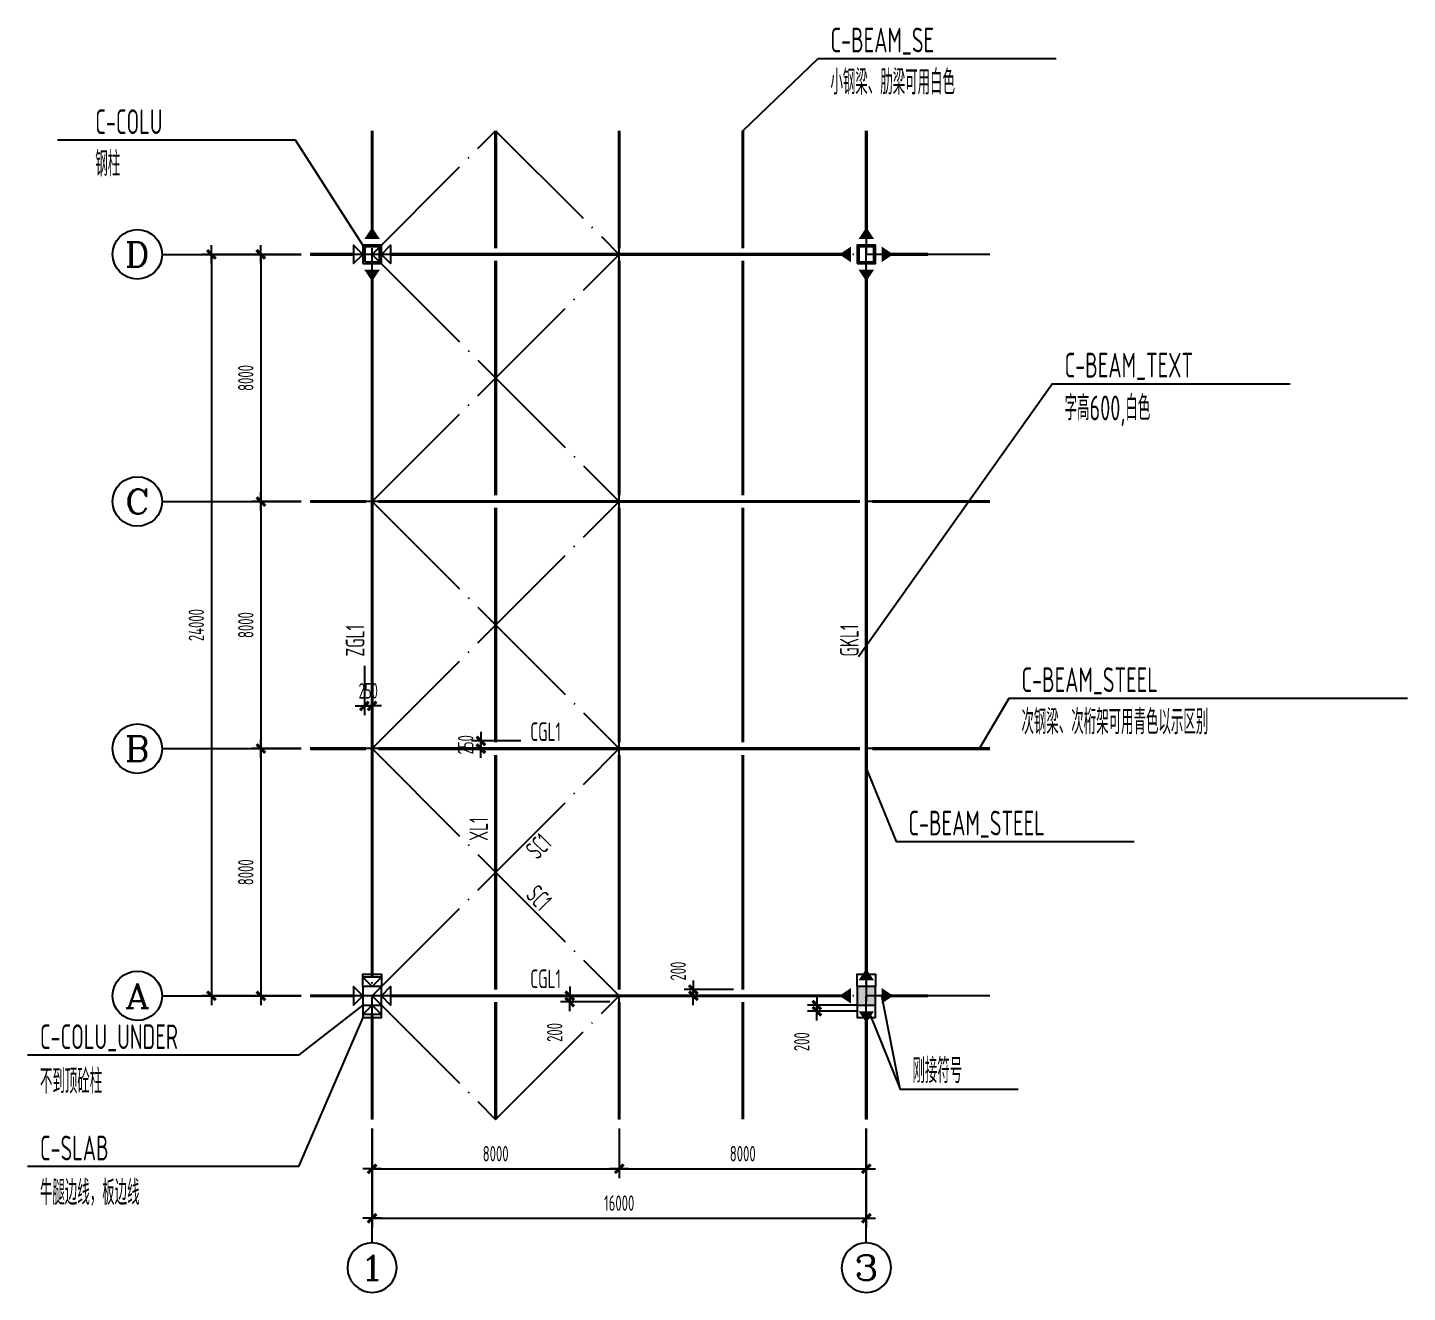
# Model space of a CAD drawing. Extents: x -469675 to 2400000, y -476501 to 2085364.
# Drawn here: x 335231 to 379902, y -112030 to -71088 of the extents above; entities that cross this region are included whole.
import ezdxf
from ezdxf.enums import TextEntityAlignment as Align

# ---------------------------------------------------------------- set-up
doc = ezdxf.new("R2010")
doc.units = 0
doc.header["$LTSCALE"] = 1000
doc.header["$MEASUREMENT"] = 0
for name, pattern in [('DASH', [0.35, 0.25, -0.1]), ('DOTE', [2.42, 2, -0.2, 0.02, -0.2]), ('PHANTOM2', [1.25, 0.625, -0.125, 0.125, -0.125, 0.125, -0.125])]:
    doc.linetypes.add(name, pattern=pattern)
doc.layers.get('0').update_dxf_attribs({"linetype": 'CONTINUOUS', "lineweight": 20})
doc.layers.get('Defpoints').update_dxf_attribs({"linetype": 'CONTINUOUS'})
for name, color, linetype in [('C-AXIS_DIM', 3, 'CONTINUOUS'), ('C-AXIS_DOTE', 1, 'DOTE'), ('C-BEAM_SE', 3, 'DASH'), ('C-BEAM_STEEL', 4, 'PHANTOM2'), ('C-BEAM_TEXT', 200, 'CONTINUOUS'), ('C-COLU', 2, 'CONTINUOUS'), ('C-COLU_HATCH', 253, 'CONTINUOUS'), ('C-COLU_UNDER', 6, 'DASH'), ('C-SLAB', 7, 'CONTINUOUS'), ('C-STEEL_BRACE', 2, 'DOTE')]:
    doc.layers.add(name, color=color, linetype=linetype)
doc.layers.add('C-注释', color=30, linetype='CONTINUOUS', plot=False)
doc.styles.add('COMPLEX', font='complex.shx', dxfattribs={"bigfont": 'gbhzfs.shx'})
doc.styles.add('DIM_FONT', font='gbxwxt.shx', dxfattribs={"width": 0.7, "bigfont": 'gbhzfs.shx'})
doc.styles.add('GBSTYLE', font='gbxwxt.shx', dxfattribs={"width": 0.7, "bigfont": 'gbhzfs.shx'})
doc.dimstyles.new('XB DIMN200', dxfattribs={"dimscale": 2, "dimtxt": 250, "dimasz": 1, "dimexe": 150, "dimexo": 150, "dimgap": 120, "dimtad": 1, "dimdec": 0, "dimzin": 0, "dimdsep": 46, "dimtxsty": 'DIM_FONT', "dimblk": '_dimx', "dimcen": 0.09, "dimclrd": 3, "dimclre": 3, "dimclrt": 7, "dimazin": 0, "dimtfac": 1, "dimtdec": 0, "dimtix": 1, "dimtmove": 2, "dimatfit": 3, "dimldrblk": '_dimx', "dimfxl": 0, "dimtolj": 1, "dimtzin": 0, "dimarcsym": 0})

# ---------------------------------------------------------------- blocks, each defined once
blk = doc.blocks.new('_dimx')
blk.add_line((-150, 0), (150, 0))
at = {"const_width": 50}
blk.add_lwpolyline([(-70, -70), (70, 70)], dxfattribs=at)
blk = doc.blocks.new('*D331')
at = {"layer": 'C-AXIS_DIM', "color": 3, "lineweight": -2, "ltscale": 2, "transparency": 16777216}
for p, q in [((354384, -106729), (354384, -108329)), ((362384, -106729), (362384, -108329)), ((354386, -108029), (362382, -108029))]:
    blk.add_line(p, q, dxfattribs=at)
at = {"layer": 'Defpoints', "color": 0, "ltscale": 2, "transparency": 16777216}
for p in [(354384, -106429), (362384, -106429), (362384, -108029)]:
    blk.add_point(p, dxfattribs=at)
at = {"layer": 'C-AXIS_DIM', "color": 3, "lineweight": -2, "ltscale": 2, "transparency": 16777216, "xscale": 2, "yscale": 2, "zscale": 2, "rotation": 180}
blk.add_blockref('_dimx', (354384, -108029), dxfattribs=at)
at = {"layer": 'C-AXIS_DIM', "color": 3, "lineweight": -2, "ltscale": 2, "transparency": 16777216, "xscale": 2, "yscale": 2, "zscale": 2}
blk.add_blockref('_dimx', (362384, -108029), dxfattribs=at)
at = {"layer": 'C-AXIS_DIM', "color": 7, "ltscale": 2, "transparency": 16777216, "insert": (358384, -107539), "char_height": 500, "attachment_point": 5, "style": 'DIM_FONT'}
blk.add_mtext('\\A1;8000', dxfattribs=at)
blk = doc.blocks.new('*D332')
at = {"layer": 'C-AXIS_DIM', "color": 3, "lineweight": -2, "ltscale": 2, "transparency": 16777216}
for p, q in [((346384, -106729), (346384, -108329)), ((354384, -106729), (354384, -108329)), ((346386, -108029), (354382, -108029))]:
    blk.add_line(p, q, dxfattribs=at)
at = {"layer": 'Defpoints', "color": 0, "ltscale": 2, "transparency": 16777216}
for p in [(346384, -106429), (354384, -106429), (354384, -108029)]:
    blk.add_point(p, dxfattribs=at)
at = {"layer": 'C-AXIS_DIM', "color": 3, "lineweight": -2, "ltscale": 2, "transparency": 16777216, "xscale": 2, "yscale": 2, "zscale": 2, "rotation": 180}
blk.add_blockref('_dimx', (346384, -108029), dxfattribs=at)
at = {"layer": 'C-AXIS_DIM', "color": 3, "lineweight": -2, "ltscale": 2, "transparency": 16777216, "xscale": 2, "yscale": 2, "zscale": 2}
blk.add_blockref('_dimx', (354384, -108029), dxfattribs=at)
at = {"layer": 'C-AXIS_DIM', "color": 7, "ltscale": 2, "transparency": 16777216, "insert": (350384, -107539), "char_height": 500, "attachment_point": 5, "style": 'DIM_FONT'}
blk.add_mtext('\\A1;8000', dxfattribs=at)
blk = doc.blocks.new('刚接符号')
at = {"layer": 'C-BEAM_STEEL', "color": 0}
blk.add_lwpolyline([(0, 0, 250, 50, 0), (150, 0, 50, 50, 0)], format="xyseb", dxfattribs=at)
blk = doc.blocks.new('*D333')
at = {"layer": 'C-注释', "color": 3, "lineweight": -2, "ltscale": 2, "transparency": 16777216}
for p, q in [((346134, -91747), (346134, -93347)), ((346384, -91747), (346384, -93347)), ((346132, -93047), (346130, -93047)), ((346134, -93047), (346384, -93047)), ((346386, -93047), (346388, -93047))]:
    blk.add_line(p, q, dxfattribs=at)
at = {"layer": 'Defpoints', "color": 0, "ltscale": 2, "transparency": 16777216}
for p in [(346134, -91447), (346384, -91447), (346384, -93047)]:
    blk.add_point(p, dxfattribs=at)
at = {"layer": 'C-注释', "color": 3, "lineweight": -2, "ltscale": 2, "transparency": 16777216, "xscale": 2, "yscale": 2, "zscale": 2}
blk.add_blockref('_dimx', (346134, -93047), dxfattribs=at)
at = {"layer": 'C-注释', "color": 3, "lineweight": -2, "ltscale": 2, "transparency": 16777216, "xscale": 2, "yscale": 2, "zscale": 2, "rotation": 180}
blk.add_blockref('_dimx', (346384, -93047), dxfattribs=at)
at = {"layer": 'C-注释', "color": 7, "ltscale": 2, "transparency": 16777216, "insert": (346259, -92557), "char_height": 500, "attachment_point": 5, "style": 'DIM_FONT'}
blk.add_mtext('\\A1;250', dxfattribs=at)
blk = doc.blocks.new('*D334')
at = {"layer": 'C-注释', "color": 3, "lineweight": -2, "ltscale": 2, "transparency": 16777216}
for p, q in [((351204, -94179), (349604, -94179)), ((349904, -94177), (349904, -94175)), ((349904, -94179), (349904, -94429)), ((351204, -94429), (349604, -94429)), ((349904, -94431), (349904, -94433))]:
    blk.add_line(p, q, dxfattribs=at)
at = {"layer": 'Defpoints', "color": 0, "ltscale": 2, "transparency": 16777216}
for p in [(351504, -94179), (349904, -94429), (351504, -94429)]:
    blk.add_point(p, dxfattribs=at)
at = {"layer": 'C-注释', "color": 3, "lineweight": -2, "ltscale": 2, "transparency": 16777216, "xscale": 2, "yscale": 2, "zscale": 2}
for p, rotation in [((349904, -94179), 270), ((349904, -94429), 90)]:
    blk.add_blockref('_dimx', p, dxfattribs=dict(at, rotation=rotation))
at = {"layer": 'C-注释', "color": 7, "ltscale": 2, "transparency": 16777216, "insert": (349414, -94304), "char_height": 500, "attachment_point": 5, "rotation": 90, "style": 'DIM_FONT'}
blk.add_mtext('\\A1;250', dxfattribs=at)
blk = doc.blocks.new('*D335')
at = {"layer": 'C-注释', "color": 3, "lineweight": -2, "ltscale": 2, "transparency": 16777216}
for p, q in [((358084, -102229), (356484, -102229)), ((356784, -102227), (356784, -102225)), ((356784, -102229), (356784, -102429)), ((358084, -102429), (356484, -102429)), ((356784, -102431), (356784, -102433))]:
    blk.add_line(p, q, dxfattribs=at)
at = {"layer": 'Defpoints', "color": 0, "ltscale": 2, "transparency": 16777216}
for p in [(358384, -102229), (356784, -102429), (358384, -102429)]:
    blk.add_point(p, dxfattribs=at)
at = {"layer": 'C-注释', "color": 3, "lineweight": -2, "ltscale": 2, "transparency": 16777216, "xscale": 2, "yscale": 2, "zscale": 2}
for p, rotation in [((356784, -102229), 270), ((356784, -102429), 90)]:
    blk.add_blockref('_dimx', p, dxfattribs=dict(at, rotation=rotation))
at = {"layer": 'C-注释', "color": 7, "ltscale": 2, "transparency": 16777216, "insert": (356294, -101629), "char_height": 500, "attachment_point": 5, "rotation": 90, "style": 'DIM_FONT'}
blk.add_mtext('\\A1;200', dxfattribs=at)
blk = doc.blocks.new('*D336')
at = {"layer": 'C-注释', "color": 3, "lineweight": -2, "ltscale": 2, "transparency": 16777216}
for p, q in [((354084, -102429), (352484, -102429)), ((354084, -102629), (352484, -102629)), ((352784, -102427), (352784, -102425)), ((352784, -102429), (352784, -102629)), ((352784, -102631), (352784, -102633))]:
    blk.add_line(p, q, dxfattribs=at)
at = {"layer": 'Defpoints', "color": 0, "ltscale": 2, "transparency": 16777216}
for p in [(352784, -102629), (354384, -102429), (354384, -102629)]:
    blk.add_point(p, dxfattribs=at)
at = {"layer": 'C-注释', "color": 3, "lineweight": -2, "ltscale": 2, "transparency": 16777216, "xscale": 2, "yscale": 2, "zscale": 2}
for p, rotation in [((352784, -102429), 270), ((352784, -102629), 90)]:
    blk.add_blockref('_dimx', p, dxfattribs=dict(at, rotation=rotation))
at = {"layer": 'C-注释', "color": 7, "ltscale": 2, "transparency": 16777216, "insert": (352294, -103615), "char_height": 500, "attachment_point": 5, "rotation": 90, "style": 'DIM_FONT'}
blk.add_mtext('\\A1;200', dxfattribs=at)
blk = doc.blocks.new('*D337')
at = {"layer": 'C-注释', "color": 3, "lineweight": -2, "ltscale": 2, "transparency": 16777216}
for p, q in [((362084, -102729), (360484, -102729)), ((360784, -102727), (360784, -102725)), ((360784, -102729), (360784, -102929)), ((362084, -102929), (360484, -102929)), ((360784, -102931), (360784, -102933))]:
    blk.add_line(p, q, dxfattribs=at)
at = {"layer": 'Defpoints', "color": 0, "ltscale": 2, "transparency": 16777216}
for p in [(362384, -102729), (360784, -102929), (362384, -102929)]:
    blk.add_point(p, dxfattribs=at)
at = {"layer": 'C-注释', "color": 3, "lineweight": -2, "ltscale": 2, "transparency": 16777216, "xscale": 2, "yscale": 2, "zscale": 2}
for p, rotation in [((360784, -102729), 270), ((360784, -102929), 90)]:
    blk.add_blockref('_dimx', p, dxfattribs=dict(at, rotation=rotation))
at = {"layer": 'C-注释', "color": 7, "ltscale": 2, "transparency": 16777216, "insert": (360294, -103915), "char_height": 500, "attachment_point": 5, "rotation": 90, "style": 'DIM_FONT'}
blk.add_mtext('\\A1;200', dxfattribs=at)
blk = doc.blocks.new('轴号')
at = {"layer": 'C-AXIS_DIM', "extrusion": (0, 0, -1)}
blk.add_ellipse((0, 0), major_axis=(-1, 400), ratio=1, start_param=1.574827287593684, end_param=7.858012594773271, dxfattribs=at)
at = {"layer": 'C-AXIS_DIM', "style": 'COMPLEX', "width": 1.166667}
blk.add_attdef('A', text='', height=400, dxfattribs=at).set_placement((-200, -200), (200, -200), align=Align.FIT)
blk = doc.blocks.new('*D338')
at = {"layer": 'C-AXIS_DIM', "color": 3, "lineweight": -2, "ltscale": 2, "transparency": 16777216}
for p, q in [((346384, -108329), (346384, -109929)), ((362384, -108329), (362384, -109929)), ((346386, -109629), (362382, -109629))]:
    blk.add_line(p, q, dxfattribs=at)
at = {"layer": 'Defpoints', "color": 0, "ltscale": 2, "transparency": 16777216}
for p in [(346384, -108029), (362384, -108029), (362384, -109629)]:
    blk.add_point(p, dxfattribs=at)
at = {"layer": 'C-AXIS_DIM', "color": 3, "lineweight": -2, "ltscale": 2, "transparency": 16777216, "xscale": 2, "yscale": 2, "zscale": 2, "rotation": 180}
blk.add_blockref('_dimx', (346384, -109629), dxfattribs=at)
at = {"layer": 'C-AXIS_DIM', "color": 3, "lineweight": -2, "ltscale": 2, "transparency": 16777216, "xscale": 2, "yscale": 2, "zscale": 2}
blk.add_blockref('_dimx', (362384, -109629), dxfattribs=at)
at = {"layer": 'C-AXIS_DIM', "color": 7, "ltscale": 2, "transparency": 16777216, "insert": (354384, -109139), "char_height": 500, "attachment_point": 5, "style": 'DIM_FONT'}
blk.add_mtext('\\A1;16000', dxfattribs=at)
blk = doc.blocks.new('*D339')
at = {"layer": 'C-AXIS_DIM', "color": 3, "lineweight": -2, "ltscale": 2, "transparency": 16777216}
for p, q in [((344084, -94429), (342484, -94429)), ((342784, -94431), (342784, -102427)), ((344084, -102429), (342484, -102429))]:
    blk.add_line(p, q, dxfattribs=at)
at = {"layer": 'Defpoints', "color": 0, "ltscale": 2, "transparency": 16777216}
for p in [(344384, -94429), (342784, -102429), (344384, -102429)]:
    blk.add_point(p, dxfattribs=at)
at = {"layer": 'C-AXIS_DIM', "color": 3, "lineweight": -2, "ltscale": 2, "transparency": 16777216, "xscale": 2, "yscale": 2, "zscale": 2}
for p, rotation in [((342784, -94429), 90), ((342784, -102429), 270)]:
    blk.add_blockref('_dimx', p, dxfattribs=dict(at, rotation=rotation))
at = {"layer": 'C-AXIS_DIM', "color": 7, "ltscale": 2, "transparency": 16777216, "insert": (342294, -98429), "char_height": 500, "attachment_point": 5, "rotation": 90, "style": 'DIM_FONT'}
blk.add_mtext('\\A1;8000', dxfattribs=at)
blk = doc.blocks.new('*D340')
at = {"layer": 'C-AXIS_DIM', "color": 3, "lineweight": -2, "ltscale": 2, "transparency": 16777216}
for p, q in [((342484, -78429), (340884, -78429)), ((341184, -78431), (341184, -102427)), ((342484, -102429), (340884, -102429))]:
    blk.add_line(p, q, dxfattribs=at)
at = {"layer": 'Defpoints', "color": 0, "ltscale": 2, "transparency": 16777216}
for p in [(342784, -78429), (341184, -102429), (342784, -102429)]:
    blk.add_point(p, dxfattribs=at)
at = {"layer": 'C-AXIS_DIM', "color": 3, "lineweight": -2, "ltscale": 2, "transparency": 16777216, "xscale": 2, "yscale": 2, "zscale": 2}
for p, rotation in [((341184, -78429), 90), ((341184, -102429), 270)]:
    blk.add_blockref('_dimx', p, dxfattribs=dict(at, rotation=rotation))
at = {"layer": 'C-AXIS_DIM', "color": 7, "ltscale": 2, "transparency": 16777216, "insert": (340694, -90429), "char_height": 500, "attachment_point": 5, "rotation": 90, "style": 'DIM_FONT'}
blk.add_mtext('\\A1;24000', dxfattribs=at)
blk = doc.blocks.new('*D341')
at = {"layer": 'C-AXIS_DIM', "color": 3, "lineweight": -2, "ltscale": 2, "transparency": 16777216}
for p, q in [((344084, -86429), (342484, -86429)), ((342784, -86431), (342784, -94427)), ((344084, -94429), (342484, -94429))]:
    blk.add_line(p, q, dxfattribs=at)
at = {"layer": 'Defpoints', "color": 0, "ltscale": 2, "transparency": 16777216}
for p in [(344384, -86429), (342784, -94429), (344384, -94429)]:
    blk.add_point(p, dxfattribs=at)
at = {"layer": 'C-AXIS_DIM', "color": 3, "lineweight": -2, "ltscale": 2, "transparency": 16777216, "xscale": 2, "yscale": 2, "zscale": 2}
for p, rotation in [((342784, -86429), 90), ((342784, -94429), 270)]:
    blk.add_blockref('_dimx', p, dxfattribs=dict(at, rotation=rotation))
at = {"layer": 'C-AXIS_DIM', "color": 7, "ltscale": 2, "transparency": 16777216, "insert": (342294, -90429), "char_height": 500, "attachment_point": 5, "rotation": 90, "style": 'DIM_FONT'}
blk.add_mtext('\\A1;8000', dxfattribs=at)
blk = doc.blocks.new('*D342')
at = {"layer": 'C-AXIS_DIM', "color": 3, "lineweight": -2, "ltscale": 2, "transparency": 16777216}
for p, q in [((344084, -78429), (342484, -78429)), ((342784, -78431), (342784, -86427)), ((344084, -86429), (342484, -86429))]:
    blk.add_line(p, q, dxfattribs=at)
at = {"layer": 'Defpoints', "color": 0, "ltscale": 2, "transparency": 16777216}
for p in [(344384, -78429), (342784, -86429), (344384, -86429)]:
    blk.add_point(p, dxfattribs=at)
at = {"layer": 'C-AXIS_DIM', "color": 3, "lineweight": -2, "ltscale": 2, "transparency": 16777216, "xscale": 2, "yscale": 2, "zscale": 2}
for p, rotation in [((342784, -78429), 90), ((342784, -86429), 270)]:
    blk.add_blockref('_dimx', p, dxfattribs=dict(at, rotation=rotation))
at = {"layer": 'C-AXIS_DIM', "color": 7, "ltscale": 2, "transparency": 16777216, "insert": (342294, -82429), "char_height": 500, "attachment_point": 5, "rotation": 90, "style": 'DIM_FONT'}
blk.add_mtext('\\A1;8000', dxfattribs=at)

msp = doc.modelspace()

# ---------------------------------------------------------------- hatches: boundary and pattern name
at = {"layer": 'C-COLU_HATCH', "ltscale": 2}
msp.add_hatch(color=256, dxfattribs=at).paths.add_polyline_path([(362684.306, -102128.7232), (362084.306, -102128.7232), (362084.306, -102728.7232), (362684.306, -102728.7232)])

# ---------------------------------------------------------------- linework, layer by layer
at = {"layer": 'C-AXIS_DIM', "ltscale": 2}
for p, q in [((339584.306, -78428.7232), (344084.306, -78428.7232)), ((339584.306, -86428.7232), (344084.306, -86428.7232)), ((339584.306, -94428.7232), (344084.306, -94428.7232)), ((339584.306, -102428.7232), (344084.306, -102428.7232)), ((346384.306, -110428.7232), (346384.306, -106728.7232)), ((362384.306, -110428.7232), (362384.306, -106728.7232))]:
    msp.add_line(p, q, dxfattribs=at)
at = {"layer": 'C-AXIS_DOTE', "ltscale": 2}
for p, q in [((346384.306, -106428.7232), (346384.306, -74428.7232)), ((354384.306, -106428.7232), (354384.306, -74428.7232)), ((362384.306, -106428.7232), (362384.306, -74428.7232)), ((362384.306, -74428.7232), (362384.306, -106428.7232)), ((366384.306, -78428.7232), (344384.306, -78428.7232)), ((366384.306, -86428.7232), (344384.306, -86428.7232)), ((366384.306, -94428.7232), (344384.306, -94428.7232)), ((366384.306, -102428.7232), (344384.306, -102428.7232))]:
    msp.add_line(p, q, dxfattribs=at)
at = {"layer": 'C-BEAM_SE', "color": 7, "linetype": 'Continuous', "ltscale": 2, "const_width": 100}
for points in [[(350384.306, -74428.7232), (350384.306, -78228.7232)], [(354384.306, -74428.7232), (354384.306, -78228.7232)], [(358384.306, -74428.7232), (358384.306, -78228.7232)], [(350384.306, -86228.7232), (350384.306, -78628.7232)], [(354384.306, -86228.7232), (354384.306, -78628.7232)], [(358384.306, -86228.7232), (358384.306, -78628.7232)], [(350384.306, -94228.7232), (350384.306, -86628.7232)], [(354384.306, -94228.7232), (354384.306, -86628.7232)], [(358384.306, -94228.7232), (358384.306, -86628.7232)], [(350384.306, -94628.7232), (350384.306, -102228.7232)], [(354384.306, -94628.7232), (354384.306, -102228.7232)], [(358384.306, -94628.7232), (358384.306, -102228.7232)], [(350384.306, -106428.7232), (350384.306, -102628.7232)], [(354384.306, -106428.7232), (354384.306, -102628.7232)], [(358384.306, -106428.7232), (358384.306, -102628.7232)]]:
    msp.add_lwpolyline(points, dxfattribs=at)
at = {"layer": 'C-BEAM_STEEL', "color": 6, "linetype": 'Continuous', "ltscale": 2, "const_width": 100}
for points in [[(346384.306, -74428.7232), (346384.306, -77928.7232)], [(362384.306, -74428.7232), (362384.306, -77928.7232)], [(346384.306, -78928.7232), (346384.306, -101828.7232)], [(362384.306, -78928.7232), (362384.306, -101928.7232)], [(346384.306, -106428.7232), (346384.306, -103028.7232)], [(362384.306, -106428.7232), (362384.306, -102928.7232)]]:
    msp.add_lwpolyline(points, dxfattribs=at)
at = {"layer": 'C-BEAM_STEEL', "color": 4, "linetype": 'Continuous', "ltscale": 2}
for points in [[(346084.306, -78428.7232), (345784.306, -78128.7232), (345784.306, -78728.7232), (346084.306, -78428.7232)], [(346684.306, -78428.7232), (346984.306, -78128.7232), (346984.306, -78728.7232), (346684.306, -78428.7232)], [(346384.306, -102128.7232), (346684.306, -101828.7232), (346084.306, -101828.7232), (346384.306, -102128.7232)], [(346084.306, -102428.7232), (345784.306, -102128.7232), (345784.306, -102728.7232), (346084.306, -102428.7232)], [(346684.306, -102428.7232), (346984.306, -102128.7232), (346984.306, -102728.7232), (346684.306, -102428.7232)], [(346384.306, -102728.7232), (346684.306, -103028.7232), (346084.306, -103028.7232), (346384.306, -102728.7232)]]:
    msp.add_lwpolyline(points, dxfattribs=at)
at = {"layer": 'C-BEAM_STEEL', "color": 4, "linetype": 'Continuous', "ltscale": 2, "const_width": 100}
for points in [[(344384.306, -78428.7232), (345784.306, -78428.7232)], [(346984.306, -78428.7232), (361884.306, -78428.7232)], [(364384.306, -78428.7232), (362884.306, -78428.7232)], [(344384.306, -86428.7232), (346184.306, -86428.7232)], [(346584.306, -86428.7232), (362184.306, -86428.7232)], [(362584.306, -86428.7232), (366384.306, -86428.7232)], [(344384.306, -94428.7232), (346184.306, -94428.7232)], [(346584.306, -94428.7232), (362184.306, -94428.7232)], [(362584.306, -94428.7232), (366384.306, -94428.7232)], [(344384.306, -102428.7232), (345784.306, -102428.7232)], [(346984.306, -102428.7232), (361884.306, -102428.7232)], [(364384.306, -102428.7232), (362884.306, -102428.7232)]]:
    msp.add_lwpolyline(points, dxfattribs=at)
at = {"layer": 'C-COLU', "linetype": 'Continuous', "ltscale": 2}
for points in [[(346084.306, -78728.7232), (346684.306, -78728.7232), (346684.306, -78128.7232), (346084.306, -78128.7232)], [(362084.306, -78728.7232), (362684.306, -78728.7232), (362684.306, -78128.7232), (362084.306, -78128.7232)], [(346144.306, -78668.7232), (346624.306, -78668.7232), (346624.306, -78188.7232), (346144.306, -78188.7232)], [(362144.306, -78668.7232), (362624.306, -78668.7232), (362624.306, -78188.7232), (362144.306, -78188.7232)], [(362084.306, -102728.7232), (362684.306, -102728.7232), (362684.306, -102128.7232), (362084.306, -102128.7232)]]:
    msp.add_lwpolyline(points, close=True, dxfattribs=at)
at = {"layer": 'C-COLU_UNDER', "linetype": 'Continuous', "ltscale": 2}
msp.add_lwpolyline([(346084.306, -102728.7232), (346684.306, -102728.7232), (346684.306, -102128.7232), (346084.306, -102128.7232)], close=True, dxfattribs=at)
at = {"layer": 'C-SLAB', "ltscale": 2}
for points in [[(346084.306, -102128.7232), (346084.306, -101728.7232), (346684.306, -101728.7232), (346684.306, -102128.7232)], [(362084.306, -102128.7232), (362084.306, -101728.7232), (362684.306, -101728.7232), (362684.306, -102128.7232)], [(346084.306, -102728.7232), (346084.306, -103128.7232), (346684.306, -103128.7232), (346684.306, -102728.7232)], [(362084.306, -102728.7232), (362084.306, -103128.7232), (362684.306, -103128.7232), (362684.306, -102728.7232)]]:
    msp.add_lwpolyline(points, dxfattribs=at)
at = {"layer": 'C-STEEL_BRACE', "ltscale": 2}
for p, q in [((346384.306, -78428.7232), (350384.306, -74428.7232)), ((350384.306, -74428.7232), (354384.306, -78428.7232)), ((346384.306, -86428.7232), (354384.306, -78428.7232)), ((346384.306, -78428.7232), (354384.306, -86428.7232)), ((346384.306, -86428.7232), (354384.306, -94428.7232)), ((346384.306, -94428.7232), (354384.306, -86428.7232)), ((346384.306, -102428.7232), (354384.306, -94428.7232)), ((346384.306, -94428.7232), (354384.306, -102428.7232)), ((346384.306, -102428.7232), (350384.306, -106428.7232)), ((350384.306, -106428.7232), (354384.306, -102428.7232))]:
    msp.add_line(p, q, dxfattribs=at)
at = {"layer": 'C-注释', "ltscale": 2}
msp.add_line((363479.0875, -105453.5668), (362884.306, -102428.7232), dxfattribs=at)
at = {"layer": 'C-注释', "ltscale": 2, "flags": 128}
for points in [[(358384.306, -74428.7232), (360823.6032, -72090.8056), (368529.4409, -72090.8056)], [(346084.306, -78128.7232), (343903.6032, -74734.6151), (336197.7655, -74734.6151)], [(362134.306, -91446.5999), (368403.6032, -82614.6151), (376109.4409, -82614.6151)], [(366044.306, -94428.7232), (367006.5913, -92798.1962), (379901.6352, -92798.1962)], [(362384.306, -95058.1962), (363346.5913, -97438.1962), (371052.429, -97438.1962)], [(346084.306, -102728.7232), (343997.709, -104354.8612), (335231.2115, -104354.8612)], [(346084.306, -103128.7232), (343997.709, -107956.1854), (335231.2115, -107956.1854)], [(362516.8022, -103073.5669), (363479.0875, -105453.5668), (367296.8221, -105453.5668)]]:
    msp.add_lwpolyline(points, dxfattribs=at)

# ---------------------------------------------------------------- block references
at = {"layer": 'C-AXIS_DIM'}
ref = msp.add_blockref('轴号', (338784.306, -78428.7232), dxfattribs=dict(at, xscale=-2, yscale=2, zscale=2))
ref.add_attrib('A', 'D', dxfattribs={"height": 800, "style": 'COMPLEX', "width": 1.235294}).set_placement((338384.306, -78828.7232), (339184.306, -78828.7232), align=Align.FIT)
ref = msp.add_blockref('轴号', (338784.306, -86428.7232), dxfattribs=dict(at, xscale=-2, yscale=2, zscale=2))
ref.add_attrib('A', 'C', dxfattribs={"height": 800, "style": 'COMPLEX', "width": 1.4}).set_placement((338384.306, -86828.7232), (339184.306, -86828.7232), align=Align.FIT)
ref = msp.add_blockref('轴号', (338784.306, -94428.7232), dxfattribs=dict(at, xscale=-2, yscale=2, zscale=2))
ref.add_attrib('A', 'B', dxfattribs={"height": 800, "style": 'COMPLEX', "width": 1.235294}).set_placement((338384.306, -94828.7232), (339184.306, -94828.7232), align=Align.FIT)
ref = msp.add_blockref('轴号', (338784.306, -102428.7232), dxfattribs=dict(at, xscale=-2, yscale=2, zscale=2))
ref.add_attrib('A', 'A', dxfattribs={"height": 800, "style": 'COMPLEX', "width": 1.166667}).set_placement((338384.306, -102828.7232), (339184.306, -102828.7232), align=Align.FIT)
ref = msp.add_blockref('轴号', (346384.306, -111228.7232), dxfattribs=dict(at, xscale=2, yscale=2, zscale=2))
ref.add_attrib('A', '1', dxfattribs={"height": 800, "style": 'COMPLEX', "width": 2.333333}).set_placement((345984.306, -111628.7232), (346784.306, -111628.7232), align=Align.FIT)
ref = msp.add_blockref('轴号', (362384.306, -111228.7232), dxfattribs=dict(at, xscale=2, yscale=2, zscale=2))
ref.add_attrib('A', '3', dxfattribs={"height": 800, "style": 'COMPLEX', "width": 1.5}).set_placement((361984.306, -111628.7232), (362784.306, -111628.7232), align=Align.FIT)
at = {"layer": 'C-BEAM_STEEL', "color": 6, "linetype": 'Continuous', "yscale": 2, "zscale": 2, "rotation": 270}
for p, xscale in [((346384.306, -77928.7232), -2), ((362384.306, -77928.7232), -2), ((346384.306, -78928.7232), 2), ((362384.306, -78928.7232), 2), ((362384.306, -101928.7232), -2), ((362384.306, -101928.7232), -2), ((362384.306, -102928.7232), 2), ((362384.306, -102928.7232), 2)]:
    msp.add_blockref('刚接符号', p, dxfattribs=dict(at, xscale=xscale))
at = {"layer": 'C-BEAM_STEEL', "color": 4, "linetype": 'Continuous', "yscale": 2, "zscale": 2}
for p, xscale in [((361884.306, -78428.7232), -2), ((362884.306, -78428.7232), 2), ((361884.306, -102428.7232), -2), ((362884.306, -102428.7232), 2)]:
    msp.add_blockref('刚接符号', p, dxfattribs=dict(at, xscale=xscale))

# ---------------------------------------------------------------- texts
at = {"layer": 'C-BEAM_TEXT', "color": 7, "ltscale": 2, "style": 'GBSTYLE', "width": 0.7}
for s, rotation, p in [('ZGL1', 90, (346134.306, -91446.5999)), ('GKL1', 90, (362134.306, -91446.5999)), ('XL1', 90, (350134.306, -97411.9607)), ('SC1', 45.73409774, (351736.3617, -98052.5882)), ('SC1', 314.26590226, (351323.2223, -99207.5443))]:
    msp.add_text(s, height=600, rotation=rotation, dxfattribs=at).set_placement(p)
for p in [(351503.8385, -94178.7232), (351503.8385, -102178.7232)]:
    msp.add_text('CGL1', height=600, dxfattribs=at).set_placement(p)
at = {"layer": 'C-注释', "ltscale": 2, "style": 'GBSTYLE', "width": 0.7}
for s, p in [('C-BEAM_SE', (361223.6032, -71890.8056)), ('小钢梁、肋梁可用白色', (361223.6032, -73254.6151)), ('C-COLU', (337423.6032, -74534.6151)), ('钢柱', (337423.6032, -75898.4246)), ('C-BEAM_TEXT', (368803.6032, -82414.6151)), ('字高600,白色', (368803.6032, -83799.8783)), ('C-BEAM_STEEL', (367406.5913, -92598.1962)), ('次钢梁、次桁架可用青色以示区别', (367406.5913, -93962.0057)), ('C-BEAM_STEEL', (363746.5913, -97238.1962)), ('C-COLU_UNDER', (335631.2115, -104154.8612)), ('刚接符号', (363879.0875, -105253.5668)), ('不到顶砼柱', (335631.2115, -105597.0086)), ('C-SLAB', (335631.2115, -107756.1854)), ('牛腿边线，板边线', (335631.2115, -109198.3327))]:
    msp.add_text(s, height=800, dxfattribs=at).set_placement(p)

# ---------------------------------------------------------------- dimensions: what is measured, and where the dimension line sits
at = {"layer": 'C-AXIS_DIM', "ltscale": 2}
for base, p1, p2, angle, picture, middle in [((341184.306, -102428.7232), (342784.306, -78428.7232), (342784.306, -102428.7232), 90, '*D340', (340694.306, -90428.7232)), ((342784.306, -86428.7232), (344384.306, -78428.7232), (344384.306, -86428.7232), 90, '*D342', (342294.306, -82428.7232)), ((342784.306, -94428.7232), (344384.306, -86428.7232), (344384.306, -94428.7232), 90, '*D341', (342294.306, -90428.7232)), ((342784.306, -102428.7232), (344384.306, -94428.7232), (344384.306, -102428.7232), 90, '*D339', (342294.306, -98428.7232)), ((354384.306, -108028.7232), (346384.306, -106428.7232), (354384.306, -106428.7232), 180, '*D332', (350384.306, -107538.7232)), ((362384.306, -108028.7232), (354384.306, -106428.7232), (362384.306, -106428.7232), 180, '*D331', (358384.306, -107538.7232)), ((362384.306, -109628.7232), (346384.306, -108028.7232), (362384.306, -108028.7232), 180, '*D338', (354384.306, -109138.7232))]:
    dim = msp.add_linear_dim(base=base, p1=p1, p2=p2, angle=angle, dimstyle='XB DIMN200', dxfattribs=at)
    dim.commit()
    dim.dimension.update_dxf_attribs({"geometry": picture, "text_midpoint": middle})
at = {"layer": 'C-注释', "ltscale": 2}
for base, p1, p2, angle, picture, middle in [((346384.306, -93046.5999), (346134.306, -91446.5999), (346384.306, -91446.5999), 180, '*D333', (346259.306, -92556.5999)), ((349903.8385, -94428.7232), (351503.8385, -94178.7232), (351503.8385, -94428.7232), 90, '*D334', (349413.8385, -94303.7232))]:
    dim = msp.add_linear_dim(base=base, p1=p1, p2=p2, angle=angle, dimstyle='XB DIMN200', dxfattribs=at)
    dim.commit()
    dim.dimension.update_dxf_attribs({"geometry": picture, "text_midpoint": middle})
for base, p1, p2, picture, middle in [((356784.306, -102428.7232), (358384.306, -102228.7232), (358384.306, -102428.7232), '*D335', (356294.306, -101628.7232)), ((352784.306, -102628.7232), (354384.306, -102428.7232), (354384.306, -102628.7232), '*D336', (352294.306, -103614.6151)), ((360784.306, -102928.7232), (362384.306, -102728.7232), (362384.306, -102928.7232), '*D337', (360294.306, -103914.6151))]:
    dim = msp.add_linear_dim(base=base, p1=p1, p2=p2, angle=90, dimstyle='XB DIMN200', dxfattribs=at)
    dim.commit()
    dim.dimension.update_dxf_attribs({"geometry": picture, "text_midpoint": middle, "dimtype": 160})

doc.saveas('drawing.dxf')
